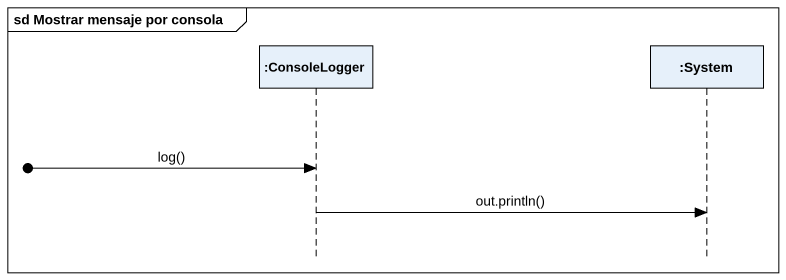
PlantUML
@startuml
mainframe sd Mostrar mensaje por consola
hide footbox
participant ":ConsoleLogger" as ConsoleLogger
participant ":System" as System

[o-> ConsoleLogger : log()
ConsoleLogger -> System : out.println()
@enduml
